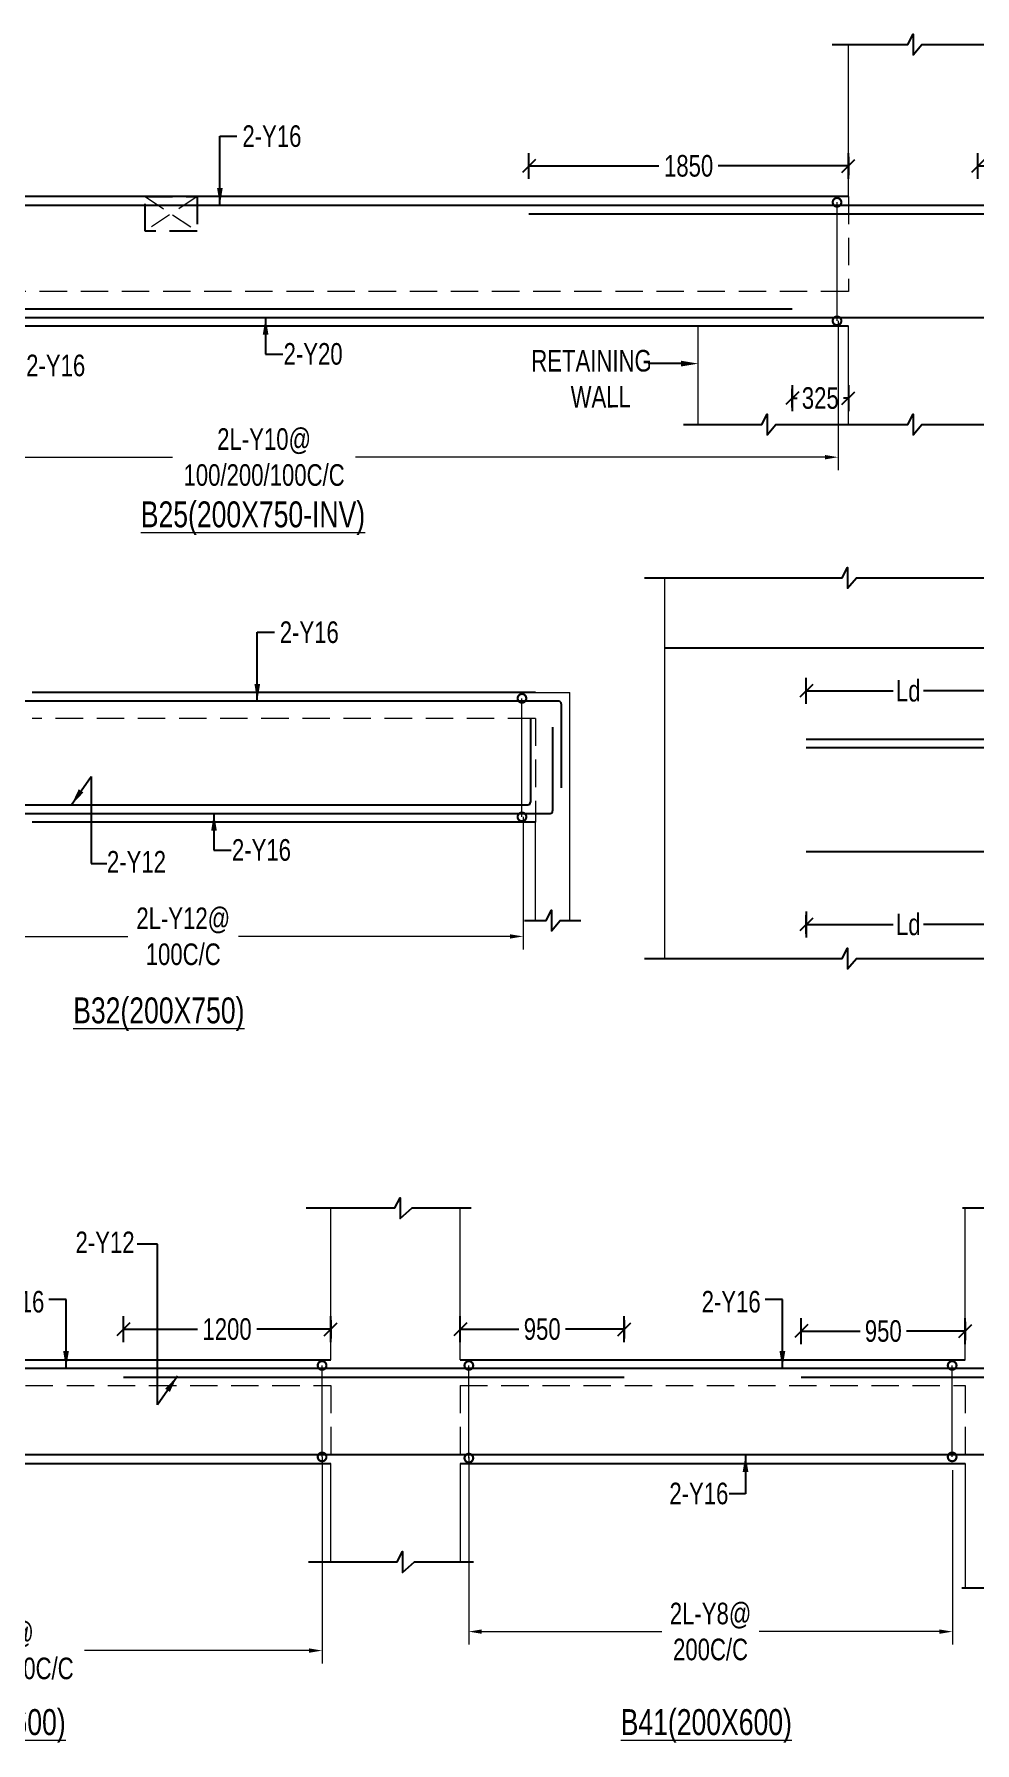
# Model space of a CAD drawing. Header units: millimetres. Extents: x 39642 to 122100, y 15829 to 56435.
# Drawn here: x 68215 to 73662, y 26435 to 36333 of the extents above; entities that cross this region are included whole.
import ezdxf

# ---------------------------------------------------------------- set-up
doc = ezdxf.new("R2010")
doc.units = ezdxf.units.MM
for name, pattern in [('CONTINOUS', [0]), ('CONTINU', [0]), ('HIDDEN', [9.525, 6.35, -3.175])]:
    doc.linetypes.add(name, pattern=pattern)
for name, color, linetype in [('-S-ARROW', 253, 'Continuous'), ('-S-DIM', 251, 'Continuous'), ('-S-MISC', 8, 'Continuous'), ('-STR-BEAM', 7, 'CONTINU'), ('-STR-REINF', 3, 'Continuous'), ('-STR-TEXT', 6, 'Continuous'), ('S- Structural', 5, 'Continuous')]:
    doc.layers.add(name, color=color, linetype=linetype)
for name, color, linetype, lineweight in [('-S-STIRUP', 11, 'Continuous', 9), ('-STR-COLUMN', 5, 'HIDDEN', 13), ('-STR-RF-DIM', 252, 'CONTINOUS', 20), ('Elevation-1', 41, 'Continuous', 20), ('S-BEAM-IDEN', 2, 'Continuous', 9), ('SEC TEXT', 9, 'Continuous', 18), ('SLAB LINE', 254, 'HIDDEN', 20)]:
    doc.layers.add(name, color=color, linetype=linetype, lineweight=lineweight)
doc.styles.add('BEAM-LS', font='romans.shx', dxfattribs={"width": 0.8})
doc.styles.add('EL', font='swisscl.ttf')
doc.styles.add('SOBHA', font='swisscl.ttf')
doc.styles.add('sobha.sed', font='swisscl.ttf')
doc.dimstyles.new('S-50', dxfattribs={"dimscale": 50, "dimtxt": 2.5, "dimasz": 1.25, "dimexe": 1, "dimexo": 1, "dimgap": 0.5, "dimtad": 1, "dimdec": 0, "dimrnd": 0.0005, "dimzin": 0, "dimdsep": 46, "dimtxsty": 'EL', "dimblk": 'ARCHTICK', "dimcen": 0.09, "dimdle": 1.5, "dimclrd": 251, "dimclre": 251, "dimclrt": 6, "dimadec": 0, "dimazin": 0, "dimtfac": 1, "dimtdec": 0, "dimtofl": 0, "dimtmove": 0, "dimatfit": 3, "dimfxl": 2, "dimtolj": 1, "dimtzin": 0, "dimlwd": -1, "dimlwe": -1, "dimarcsym": 0})
doc.dimstyles.new('S-DIM50', dxfattribs={"dimscale": 50, "dimtxt": 2.5, "dimasz": 1.5, "dimexe": 1.5, "dimexo": 1, "dimgap": 0.5, "dimtad": 0, "dimdec": 0, "dimzin": 0, "dimdsep": 46, "dimtxsty": 'SOBHA', "dimcen": 0.09, "dimclrd": 256, "dimclre": 256, "dimclrt": 6, "dimadec": 5, "dimazin": 0, "dimtfac": 1, "dimtdec": 0, "dimtofl": 0, "dimtmove": 0, "dimatfit": 3, "dimfxl": 0.18, "dimtolj": 1, "dimtzin": 0, "dimlwd": -1, "dimlwe": -1, "dimarcsym": 0})
doc.dimstyles.new('STIRUP', dxfattribs={"dimscale": 50, "dimtxt": 2.5, "dimasz": 2.2, "dimexe": 0, "dimexo": 0, "dimgap": 0.5, "dimtad": 0, "dimdec": 0, "dimzin": 0, "dimdsep": 46, "dimtxsty": 'BEAM-LS', "dimblk": 'DOTSMALL', "dimcen": 0.09, "dimclrd": 256, "dimclre": 256, "dimclrt": 256, "dimadec": 5, "dimazin": 0, "dimtfac": 1, "dimtdec": 0, "dimtofl": 0, "dimtmove": 0, "dimatfit": 3, "dimldrblk": 'DOTSMALL', "dimfxl": 0, "dimfxlon": 1, "dimtolj": 1, "dimtzin": 0, "dimlwd": -1, "dimlwe": -1, "dimarcsym": 0})

# ---------------------------------------------------------------- blocks, each defined once
blk = doc.blocks.new('_DotSmall')
at = {"color": 0, "linetype": 'ByBlock', "const_width": 0.5}
blk.add_lwpolyline([(-0.0625, 0, 1), (0.0625, 0, 1)], format="xyb", close=True, dxfattribs=at)
blk = doc.blocks.new('*D129')
at = {"layer": '-S-STIRUP', "ltscale": 100, "transparency": 16777216}
blk.add_line((72864.3, 34672), (72864.3, 35358.7), dxfattribs=at)
at = {"layer": '-S-STIRUP', "linetype": 'CONTINU', "ltscale": 100, "transparency": 16777216, "xscale": 100, "yscale": 100, "zscale": 100}
for p, rotation in [((72864.3, 35358.7), 90), ((72864.3, 34672), 270)]:
    blk.add_blockref('_DotSmall', p, dxfattribs=dict(at, rotation=rotation))
blk = doc.blocks.new('_ArchTick')
at = {"color": 0, "linetype": 'ByBlock', "const_width": 0.15}
blk.add_lwpolyline([(-0.5, -0.5), (0.5, 0.5)], dxfattribs=at)
blk = doc.blocks.new('*D131')
at = {"layer": '-STR-RF-DIM', "transparency": 16777216}
for p, q in [((66222.7, 34671.1), (66222.7, 33807.3)), ((72870.5, 34672), (72870.5, 33807.3)), ((66297.7, 33882.3), (69017, 33882.3)), ((72795.5, 33882.3), (70076.3, 33882.3))]:
    blk.add_line(p, q, dxfattribs=at)
for points in [[(66297.7, 33894.8), (66297.7, 33869.8), (66222.7, 33882.3)], [(72795.5, 33894.8), (72795.5, 33869.8), (72870.5, 33882.3)]]:
    blk.add_solid(points, dxfattribs=at)
at = {"layer": '-STR-RF-DIM', "color": 6, "transparency": 16777216, "insert": (69546.6, 33882.3), "char_height": 125, "attachment_point": 5, "style": 'SOBHA'}
blk.add_mtext('\\A1;2L-Y10@\\P100/200/100C/C', dxfattribs=at)
blk = doc.blocks.new('_Oblique')
at = {"color": 0, "linetype": 'ByBlock', "lineweight": -2}
for p, q in [((-0.5, -0.5), (0.5, 0.5)), ((0, 0.71), (0, -0.71))]:
    blk.add_line(p, q, dxfattribs=at)
blk = doc.blocks.new('*D133')
at = {"layer": '-S-DIM', "transparency": 16777216}
for p, q in [((72604.9, 34299.1), (72604.9, 34149.1)), ((72929.9, 34299.1), (72929.9, 34149.1)), ((72604.9, 34224.1), (72633.3, 34224.1)), ((72929.9, 34224.1), (72901.5, 34224.1))]:
    blk.add_line(p, q, dxfattribs=at)
at = {"layer": '-S-DIM', "transparency": 16777216, "xscale": 75, "yscale": 75, "zscale": 75, "rotation": 180}
blk.add_blockref('_Oblique', (72604.9, 34224.1), dxfattribs=at)
at = {"layer": '-S-DIM', "transparency": 16777216, "xscale": 75, "yscale": 75, "zscale": 75}
blk.add_blockref('_Oblique', (72929.9, 34224.1), dxfattribs=at)
at = {"layer": '-S-DIM', "color": 6, "transparency": 16777216, "insert": (72767.4, 34224.1), "char_height": 125, "attachment_point": 5, "style": 'SOBHA'}
blk.add_mtext('\\A1;325', dxfattribs=at)
blk = doc.blocks.new('*D135')
at = {"layer": '-S-DIM', "transparency": 16777216}
for p, q in [((71079.9, 35494.2), (71079.9, 35644.2)), ((72929.9, 35494.2), (72929.9, 35644.2)), ((71079.9, 35569.2), (71833, 35569.2)), ((72929.9, 35569.2), (72176.8, 35569.2))]:
    blk.add_line(p, q, dxfattribs=at)
at = {"layer": '-S-DIM', "transparency": 16777216, "xscale": 75, "yscale": 75, "zscale": 75, "rotation": 180}
blk.add_blockref('_Oblique', (71079.9, 35569.2), dxfattribs=at)
at = {"layer": '-S-DIM', "transparency": 16777216, "xscale": 75, "yscale": 75, "zscale": 75}
blk.add_blockref('_Oblique', (72929.9, 35569.2), dxfattribs=at)
at = {"layer": '-S-DIM', "color": 6, "transparency": 16777216, "insert": (72004.9, 35569.2), "char_height": 125, "attachment_point": 5, "style": 'SOBHA'}
blk.add_mtext('\\A1;1850', dxfattribs=at)
blk = doc.blocks.new('*D136')
at = {"layer": '-S-DIM', "transparency": 16777216}
for p, q in [((73679.9, 35494.2), (73679.9, 35644.2)), ((74879.9, 35494.2), (74879.9, 35644.2)), ((73679.9, 35569.2), (74108, 35569.2)), ((74879.9, 35569.2), (74451.8, 35569.2))]:
    blk.add_line(p, q, dxfattribs=at)
at = {"layer": '-S-DIM', "transparency": 16777216, "xscale": 75, "yscale": 75, "zscale": 75, "rotation": 180}
blk.add_blockref('_Oblique', (73679.9, 35569.2), dxfattribs=at)
at = {"layer": '-S-DIM', "transparency": 16777216, "xscale": 75, "yscale": 75, "zscale": 75}
blk.add_blockref('_Oblique', (74879.9, 35569.2), dxfattribs=at)
at = {"layer": '-S-DIM', "color": 6, "transparency": 16777216, "insert": (74279.9, 35569.2), "char_height": 125, "attachment_point": 5, "style": 'SOBHA'}
blk.add_mtext('\\A1;1200', dxfattribs=at)
blk = doc.blocks.new('A$Cd5a942ff')
at = {"layer": '-S-ARROW'}
blk.add_lwpolyline([(186.7, 0), (0, 0), (0, 0)], dxfattribs=at)
blk.add_solid([(186.7, -16.7), (286.7, 0), (186.7, 16.7)], dxfattribs=at)
blk = doc.blocks.new('*D162')
at = {"layer": '-STR-RF-DIM', "transparency": 16777216}
for p, q in [((67110.5, 31792.5), (67110.5, 31031.3)), ((71046.1, 31798.7), (71046.1, 31031.3)), ((67185.5, 31106.3), (68757.6, 31106.3)), ((70971.1, 31106.3), (69398.9, 31106.3))]:
    blk.add_line(p, q, dxfattribs=at)
for points in [[(67185.5, 31118.8), (67185.5, 31093.8), (67110.5, 31106.3)], [(70971.1, 31118.8), (70971.1, 31093.8), (71046.1, 31106.3)]]:
    blk.add_solid(points, dxfattribs=at)
at = {"layer": '-STR-RF-DIM', "color": 6, "transparency": 16777216, "insert": (69078.3, 31106.3), "char_height": 125, "attachment_point": 5, "style": 'SOBHA'}
blk.add_mtext('\\A1;2L-Y12@\\P100C/C', dxfattribs=at)
blk = doc.blocks.new('*D163')
at = {"layer": '-S-STIRUP', "ltscale": 100, "transparency": 16777216}
blk.add_line((71039.8, 31798.7), (71039.8, 32485.4), dxfattribs=at)
at = {"layer": '-S-STIRUP', "linetype": 'CONTINU', "ltscale": 100, "transparency": 16777216, "xscale": 100, "yscale": 100, "zscale": 100}
for p, rotation in [((71039.8, 32485.4), 90), ((71039.8, 31798.7), 270)]:
    blk.add_blockref('_DotSmall', p, dxfattribs=dict(at, rotation=rotation))
blk = doc.blocks.new('*D168')
at = {"layer": '-S-DIM', "transparency": 16777216}
for p, q in [((72686.5, 31250.4), (72686.5, 31100.4)), ((73867.1, 31250.4), (73867.1, 31100.4)), ((72686.5, 31175.4), (73189.1, 31175.4)), ((73867.1, 31175.4), (73364.5, 31175.4))]:
    blk.add_line(p, q, dxfattribs=at)
at = {"layer": '-S-DIM', "transparency": 16777216, "xscale": 75, "yscale": 75, "zscale": 75, "rotation": 180}
blk.add_blockref('_Oblique', (72686.5, 31175.4), dxfattribs=at)
at = {"layer": '-S-DIM', "transparency": 16777216, "xscale": 75, "yscale": 75, "zscale": 75}
blk.add_blockref('_Oblique', (73867.1, 31175.4), dxfattribs=at)
at = {"layer": '-S-DIM', "color": 6, "transparency": 16777216, "insert": (73276.8, 31175.4), "char_height": 125, "width": 381.833, "attachment_point": 5, "style": 'SOBHA'}
blk.add_mtext('\\A1;Ld', dxfattribs=at)
blk = doc.blocks.new('*D184')
at = {"layer": '-S-DIM', "transparency": 16777216}
for p, q in [((72686, 32453.8), (72686, 32603.8)), ((73867.1, 32453.8), (73867.1, 32603.8)), ((72686, 32528.8), (73188.9, 32528.8)), ((73867.1, 32528.8), (73364.3, 32528.8))]:
    blk.add_line(p, q, dxfattribs=at)
at = {"layer": '-S-DIM', "transparency": 16777216, "xscale": 75, "yscale": 75, "zscale": 75, "rotation": 180}
blk.add_blockref('_Oblique', (72686, 32528.8), dxfattribs=at)
at = {"layer": '-S-DIM', "transparency": 16777216, "xscale": 75, "yscale": 75, "zscale": 75}
blk.add_blockref('_Oblique', (73867.1, 32528.8), dxfattribs=at)
at = {"layer": '-S-DIM', "color": 6, "transparency": 16777216, "insert": (73276.6, 32528.8), "char_height": 125, "width": 381.833, "attachment_point": 5, "style": 'SOBHA'}
blk.add_mtext('\\A1;Ld', dxfattribs=at)
blk = doc.blocks.new('*D194')
at = {"layer": '-S-DIM', "transparency": 16777216}
for p, q in [((70682.1, 28756.1), (70682.1, 28906.1)), ((71632.1, 28756.1), (71632.1, 28906.1)), ((70682.1, 28831.1), (71022.6, 28831.1)), ((71632.1, 28831.1), (71291.5, 28831.1))]:
    blk.add_line(p, q, dxfattribs=at)
at = {"layer": '-S-DIM', "transparency": 16777216, "xscale": 75, "yscale": 75, "zscale": 75, "rotation": 180}
blk.add_blockref('_Oblique', (70682.1, 28831.1), dxfattribs=at)
at = {"layer": '-S-DIM', "transparency": 16777216, "xscale": 75, "yscale": 75, "zscale": 75}
blk.add_blockref('_Oblique', (71632.1, 28831.1), dxfattribs=at)
at = {"layer": '-S-DIM', "color": 6, "transparency": 16777216, "insert": (71157.1, 28831.1), "char_height": 125, "attachment_point": 5, "style": 'SOBHA'}
blk.add_mtext('\\A1;950', dxfattribs=at)
blk = doc.blocks.new('*D195')
at = {"layer": '-S-STIRUP', "ltscale": 100, "transparency": 16777216}
blk.add_line((70732.1, 28084.4), (70732.1, 28621.1), dxfattribs=at)
at = {"layer": '-S-STIRUP', "linetype": 'CONTINU', "ltscale": 100, "transparency": 16777216, "xscale": 100, "yscale": 100, "zscale": 100}
for p, rotation in [((70732.1, 28621.1), 90), ((70732.1, 28084.4), 270)]:
    blk.add_blockref('_DotSmall', p, dxfattribs=dict(at, rotation=rotation))
blk = doc.blocks.new('*D196')
at = {"layer": '-S-STIRUP', "ltscale": 100, "transparency": 16777216}
blk.add_line((73531, 28091.2), (73531, 28621.1), dxfattribs=at)
at = {"layer": '-S-STIRUP', "linetype": 'CONTINU', "ltscale": 100, "transparency": 16777216, "xscale": 100, "yscale": 100, "zscale": 100}
for p, rotation in [((73531, 28621.1), 90), ((73531, 28091.2), 270)]:
    blk.add_blockref('_DotSmall', p, dxfattribs=dict(at, rotation=rotation))
blk = doc.blocks.new('*D197')
at = {"layer": '-STR-RF-DIM', "transparency": 16777216}
for p, q in [((70731.2, 28090.6), (70731.2, 27004.3)), ((73532.7, 28015.3), (73532.7, 27004.3)), ((70806.2, 27079.3), (71850.5, 27079.3)), ((73457.7, 27079.3), (72413.4, 27079.3))]:
    blk.add_line(p, q, dxfattribs=at)
for points in [[(70806.2, 27091.8), (70806.2, 27066.8), (70731.2, 27079.3)], [(73457.7, 27091.8), (73457.7, 27066.8), (73532.7, 27079.3)]]:
    blk.add_solid(points, dxfattribs=at)
at = {"layer": '-STR-RF-DIM', "color": 6, "transparency": 16777216, "insert": (72131.9, 27079.3), "char_height": 125, "attachment_point": 5, "style": 'SOBHA'}
blk.add_mtext('\\A1;2L-Y8@\\P200C/C', dxfattribs=at)
blk = doc.blocks.new('*D198')
at = {"layer": '-S-DIM', "transparency": 16777216}
for p, q in [((68732.1, 28756.1), (68732.1, 28906.1)), ((69932.1, 28756.1), (69932.1, 28906.1)), ((68732.1, 28831.1), (69160.2, 28831.1)), ((69932.1, 28831.1), (69504, 28831.1))]:
    blk.add_line(p, q, dxfattribs=at)
at = {"layer": '-S-DIM', "transparency": 16777216, "xscale": 75, "yscale": 75, "zscale": 75, "rotation": 180}
blk.add_blockref('_Oblique', (68732.1, 28831.1), dxfattribs=at)
at = {"layer": '-S-DIM', "transparency": 16777216, "xscale": 75, "yscale": 75, "zscale": 75}
blk.add_blockref('_Oblique', (69932.1, 28831.1), dxfattribs=at)
at = {"layer": '-S-DIM', "color": 6, "transparency": 16777216, "insert": (69332.1, 28831.1), "char_height": 125, "attachment_point": 5, "style": 'SOBHA'}
blk.add_mtext('\\A1;1200', dxfattribs=at)
blk = doc.blocks.new('*D200')
at = {"layer": '-STR-RF-DIM', "transparency": 16777216}
for p, q in [((66072.1, 28084.9), (66072.1, 26894.5)), ((69882.2, 28091.2), (69882.2, 26894.5)), ((66147.1, 26969.5), (67447.5, 26969.5)), ((69807.2, 26969.5), (68506.8, 26969.5))]:
    blk.add_line(p, q, dxfattribs=at)
for points in [[(66147.1, 26982), (66147.1, 26957), (66072.1, 26969.5)], [(69807.2, 26982), (69807.2, 26957), (69882.2, 26969.5)]]:
    blk.add_solid(points, dxfattribs=at)
at = {"layer": '-STR-RF-DIM', "color": 6, "transparency": 16777216, "insert": (67977.2, 26969.5), "char_height": 125, "attachment_point": 5, "style": 'SOBHA'}
blk.add_mtext('\\A1;2L-Y8@\\P150/200/150C/C', dxfattribs=at)
blk = doc.blocks.new('*D217')
at = {"layer": '-S-DIM', "transparency": 16777216}
for p, q in [((72657.1, 28745), (72657.1, 28895)), ((72657.1, 28820), (72997.7, 28820)), ((73607.1, 28820), (73266.5, 28820)), ((73607.1, 28745), (73607.1, 28895))]:
    blk.add_line(p, q, dxfattribs=at)
at = {"layer": '-S-DIM', "transparency": 16777216, "xscale": 75, "yscale": 75, "zscale": 75, "rotation": 180}
blk.add_blockref('_Oblique', (72657.1, 28820), dxfattribs=at)
at = {"layer": '-S-DIM', "transparency": 16777216, "xscale": 75, "yscale": 75, "zscale": 75}
blk.add_blockref('_Oblique', (73607.1, 28820), dxfattribs=at)
at = {"layer": '-S-DIM', "color": 6, "transparency": 16777216, "insert": (73132.1, 28820), "char_height": 125, "attachment_point": 5, "style": 'SOBHA'}
blk.add_mtext('\\A1;950', dxfattribs=at)
blk = doc.blocks.new('*D219')
at = {"layer": '-S-STIRUP', "ltscale": 100, "transparency": 16777216}
blk.add_line((69882.2, 28091.2), (69882.2, 28621.1), dxfattribs=at)
at = {"layer": '-S-STIRUP', "linetype": 'CONTINU', "ltscale": 100, "transparency": 16777216, "xscale": 100, "yscale": 100, "zscale": 100}
for p, rotation in [((69882.2, 28621.1), 90), ((69882.2, 28091.2), 270)]:
    blk.add_blockref('_DotSmall', p, dxfattribs=dict(at, rotation=rotation))

msp = doc.modelspace()

# ---------------------------------------------------------------- linework, layer by layer
at = {"layer": '-S-MISC', "linetype": 'ByBlock', "ltscale": 1000, "elevation": 0}
for points in [[(72835.5, 36272.6), (73274.8, 36272.9), (73305.7, 36332.6), (73305.7, 36212.4), (73355.5, 36272.9), (73766.8, 36272.9)], [(71974.9, 34071.8), (72429.7, 34072), (72460.6, 34131.7), (72460.6, 34011.5), (72510.4, 34072), (72929.9, 34070.8)], [(72835.5, 34071.7), (73274.8, 34072), (73305.7, 34131.7), (73305.7, 34011.5), (73355.5, 34072), (73766.8, 34072)], [(71749.6, 33183.9), (72893.6, 33183.9), (72924.5, 33243.6), (72924.5, 33123.4), (72976.3, 33183.9), (73922.3, 33183.9)], [(71054.1, 31198.7), (71180.2, 31198.7), (71211.1, 31258.4), (71211.1, 31138.2), (71261, 31198.7), (71380.9, 31198.7)], [(71749.6, 30978.7), (72893.6, 30978.7), (72924.5, 31038.4), (72924.5, 30918.2), (72976.3, 30978.7), (73922.3, 30978.7)], [(69790.6, 29533.2), (70303.1, 29533.2), (70334, 29592.8), (70334, 29472.7), (70404.4, 29533.2), (70745.2, 29533.2)], [(73590.3, 29533.2), (73978.6, 29533.2), (74009.5, 29592.8), (74009.5, 29472.7), (74079.8, 29533.2), (74538.6, 29533.2)], [(69804.4, 27483.2), (70316.9, 27483.2), (70347.8, 27542.8), (70347.8, 27422.7), (70418.2, 27483.2), (70759, 27483.2)], [(73587.7, 27333.2), (73978.6, 27333.2), (74009.5, 27392.8), (74009.5, 27272.7), (74079.8, 27333.2), (74511.4, 27333.2)]]:
    msp.add_lwpolyline(points, dxfattribs=at)
at = {"layer": '-STR-BEAM'}
for p, q in [((72929.9, 35391.7, 0), (66138.7, 35391.7, 0)), ((72929.9, 34641.7, 0), (66138.7, 34641.7, 0)), ((71117.6, 32518.4, 0), (68202.6, 32518.4, 0)), ((71117.6, 31768.4, 0), (68202.6, 31768.4, 0)), ((66022.1, 28654.1, 0), (69932.1, 28654.1, 0)), ((70682.1, 28654.1, 0), (73607.1, 28654.1, 0)), ((66022.1, 28054.1, 0), (69932.1, 28054.1, 0)), ((70682.1, 28054.1, 0), (73607.1, 28054.1, 0))]:
    msp.add_line(p, q, dxfattribs=at)
at = {"layer": '-STR-BEAM', "linetype": 'HIDDEN', "ltscale": 25, "elevation": 0}
msp.add_lwpolyline([(68857.9, 35391.7), (69158.2, 35391.7), (69158.2, 35191.6), (68857.9, 35191.6), (68857.9, 35391.7)], dxfattribs=at)
at = {"layer": '-STR-COLUMN', "linetype": 'Continuous', "ltscale": 10}
for p, q in [((72929.9, 35391.7, 0), (72929.9, 36271.7, 0)), ((72061.1, 34070.8, 0), (72061.1, 34641.7, 0)), ((72061.1, 34641.7, 0), (72929.9, 34641.7, 0)), ((72929.9, 34070.8, 0), (72929.9, 34641.7, 0)), ((71867.1, 30977.5), (71867.1, 33183.9, 0)), ((71117.6, 32518.4, 0), (71317.6, 32518.4, 0)), ((71317.6, 31197.5, 0), (71317.6, 32518.4, 0)), ((71117.6, 31197.5, 0), (71117.6, 31768.4, 0)), ((69932.1, 28654.1, 0), (69932.1, 29533.2, 0)), ((70682.1, 28654.1, 0), (70682.1, 29533.2, 0)), ((73607.1, 28654.1, 0), (73607.1, 29533.2, 0)), ((69932.1, 27483.2, 0), (69932.1, 28054.1, 0)), ((70682.1, 28054.1, 0), (70682.1, 27483.2, 0)), ((73607.1, 28054.1, 0), (73607.1, 27333.2, 0))]:
    msp.add_line(p, q, dxfattribs=at)
at = {"layer": '-STR-REINF', "ltscale": 10}
for p, q in [((66003.7, 35341.7, 0), (82454.1, 35341.7, 0)), ((71079.9, 35291.7, 0), (74879.9, 35291.7, 0)), ((66738.7, 34741.7, 0), (72604.9, 34741.7, 0)), ((66053.7, 34691.7, 0), (82403.5, 34691.7, 0)), ((71252.7, 32468.4, 0), (61332.5, 32468.4, 0)), ((71089.4, 32369.1, -178586.6), (71089.4, 31883.4, -178586.6)), ((71267.6, 32453.4, 0), (71267.6, 31967.8, 0)), ((71217.2, 32319.1, 0), (71217.2, 31833.4, 0)), ((72686, 32248.4, 0), (78167.2, 32248.4, 0)), ((74917.3, 32198.4, 0), (72686, 32198.4, 0)), ((64506.4, 31818.4, 0), (71202.2, 31818.4, 0)), ((67379.8, 31868.3, -178586.6), (71074.4, 31868.4, -178586.6)), ((72686, 31598.4, 0), (78116.6, 31598.4, 0)), ((68732.1, 28553.6, 0), (71632.1, 28553.6, 0)), ((72657.1, 28553.6, 0), (78087.1, 28553.6, 0)), ((70682.1, 28104.1, 0), (57726.8, 28104.1, 0)), ((74307.1, 28104.1, 0), (69982.1, 28104.1, 0))]:
    msp.add_line(p, q, dxfattribs=at)
for centre, start, end in [((71252.6, 32453.4, 0), 0, 90), ((71074.4, 31883.4, -178586.6), 270, 0), ((71202.2, 31833.4, 0), 270, 0)]:
    msp.add_arc(centre, 15, start, end, dxfattribs=at)
msp.add_rational_spline([(78187.1, 28083, 0), (78187.1, 28421.3, 0), (78187.1, 28589.1, 0), (78187.1, 28604.1, 0), (78172.1, 28604.1, 0), (75816.5, 28604.1, 0), (57677.1, 28604.1, 0), (57662.1, 28604.1, 0), (57662.1, 28589.1, 0), (57662.1, 28421.3, 0), (57662.1, 28063.7, 0)], [1, 1, 1, 0.707106781187, 1, 1, 1, 0.707106781187, 1, 1, 1], degree=2, knots=[0, 0, 0, 1, 1, 2.570796, 2.570796, 3.570796, 3.570796, 5.141593, 5.141593, 6.141593, 6.141593, 6.141593], dxfattribs=at)
at = {"layer": 'S- Structural', "ltscale": 20, "elevation": 0}
msp.add_lwpolyline([(71867.1, 32777.1), (73867.1, 32777.1)], dxfattribs=at)
at = {"layer": 'S-BEAM-IDEN', "color": 9, "linetype": 'HIDDEN', "ltscale": 20}
for p, q in [((68857.6, 35391.5, 0), (69158.5, 35191.9, 0)), ((69158.2, 35391.7, 0), (68857.9, 35191.8, 0))]:
    msp.add_line(p, q, dxfattribs=at)
at = {"layer": 'SLAB LINE', "linetype": 'HIDDEN', "ltscale": 25}
for p, q in [((72929.9, 35391.7, 0), (72929.9, 34841.7, 0)), ((72929.9, 34841.7, 0), (66138.7, 34841.7, 0)), ((71117.6, 32368.4, 0), (68202.6, 32368.4, 0)), ((71117.6, 32368.4, 0), (71117.6, 31768.4, 0)), ((66022.1, 28504.1, 0), (69932.1, 28504.1, 0)), ((69932.1, 28504.1, 0), (69932.1, 28054.1, 0)), ((70682.1, 28504.1, 0), (73607.1, 28504.1, 0)), ((70682.1, 28504.1, 0), (70682.1, 28054.1, 0)), ((73607.1, 28504.1, 0), (73607.1, 28054.1, 0))]:
    msp.add_line(p, q, dxfattribs=at)

# ---------------------------------------------------------------- block references
at = {"layer": 'Elevation-1', "color": 6, "ltscale": 20}
msp.add_blockref('A$Cd5a942ff', (71774.4, 34424.3, 0), dxfattribs=at)

# ---------------------------------------------------------------- texts
at = {"layer": '-STR-TEXT', "color": 6, "char_height": 125, "style": 'SOBHA'}
for s, insert, attachment_point in [('\\A1;2-Y16', (69420.9, 35804.7, 0), 1), ('\\A1;2-Y16', (69637.3, 32930.9, 0), 1), ('\\A1;2-Y12', (68796.5, 29271.7, 178586.6), 9), ('\\A1;2-Y16', (68273.9, 29053.1, 0), 3), ('\\A1;2-Y16', (72422.2, 29053.1, 0), 3)]:
    msp.add_mtext(s, dxfattribs=dict(at, insert=insert, attachment_point=attachment_point))
for s, insert, width, attachment_point in [('\\A1;2-Y20', (69659.4, 34416.5, 0), 281.386, 7), ('\\A1;2-Y16', (68168.9, 34349.5, 178586.6), 281.386, 7), ('\\A1;2-Y16', (69360.3, 31543.1, 0), 281.386, 7), ('\\A1;2-Y12', (68636.5, 31476.2, 0), 281.386, 7), ('\\A1;2-Y16', (72235.1, 27815.4, 0), 696.385, 9)]:
    msp.add_mtext(s, dxfattribs=dict(at, insert=insert, width=width, attachment_point=attachment_point))
at = {"layer": 'SEC TEXT', "color": 1, "linetype": 'ByBlock', "style": 'sobha.sed'}
for s, rotation, p in [('%%UB25(200X750-INV)', 359.98928, (68832.6, 33476.2, 0)), ('%%UB32(200X750)', 359.98928, (68441.2, 30602.9, 0)), ('%%UB40(200X600)', 0.01072, (67406.1, 26480.3, 0)), ('%%UB41(200X600)', 0.01072, (71611.5, 26480.3, 0))]:
    msp.add_text(s, height=150, rotation=rotation, dxfattribs=at).set_placement(p)
at = {"layer": 'SEC TEXT', "color": 1, "linetype": 'ByBlock', "insert": (71700.2, 34503.5, 0), "char_height": 125, "attachment_point": 3, "rotation": 0.01072, "style": 'sobha.sed'}
msp.add_mtext_dynamic_manual_height_columns('\\pxqc;RETAINING    WALL', width=515.248, gutter_width=1750, heights=[0], dxfattribs=at)

# ---------------------------------------------------------------- dimensions: what is measured, and where the dimension line sits
at = {"layer": '-S-DIM'}
for base, p1, p2, picture, middle in [((71079.9, 35569.2), (72929.9, 35391.7, 0), (71079.9, 35291.7, 0), '*D135', (72004.9, 35569.2)), ((73607.1, 28820, 0), (72657.1, 28553.6, 0), (73607.1, 28654.1, 0), '*D217', (73132.1, 28820, 0))]:
    dim = msp.add_linear_dim(base=base, p1=p1, p2=p2, dimstyle='S-DIM50', override={"dimscale": 1, "dimtxt": 125, "dimasz": 75, "dimexe": 75, "dimexo": 0, "dimgap": 25, "dimblk1": 'Oblique', "dimblk2": 'Oblique', "dimsah": 1, "dimcen": 4.5, "dimfxl": 75, "dimfxlon": 1}, dxfattribs=at)
    dim.commit()
    dim.dimension.update_dxf_attribs({"geometry": picture, "text_midpoint": middle})
for base, p1, p2, picture, middle in [((74879.9, 35569.2), (73679.9, 35391.7, 0), (74879.9, 35291.7, 0), '*D136', (74279.9, 35569.2)), ((72604.9, 34224.1, 0), (72929.9, 34641.7, 0), (72604.9, 34741.7, 0), '*D133', (72767.4, 34224.1, 0)), ((68732.1, 28831.1, 0), (69932.1, 28654.1, 0), (68732.1, 28553.6, 0), '*D198', (69332.1, 28831.1, 0)), ((70682.1, 28831.1, 0), (71632.1, 28553.6, 0), (70682.1, 28654.1, 0), '*D194', (71157.1, 28831.1, 0))]:
    dim = msp.add_linear_dim(base=base, p1=p1, p2=p2, angle=180, dimstyle='S-DIM50', override={"dimscale": 1, "dimtxt": 125, "dimasz": 75, "dimexe": 75, "dimexo": 0, "dimgap": 25, "dimblk1": 'Oblique', "dimblk2": 'Oblique', "dimsah": 1, "dimcen": 4.5, "dimfxl": 75, "dimfxlon": 1}, dxfattribs=at)
    dim.commit()
    dim.dimension.update_dxf_attribs({"geometry": picture, "text_midpoint": middle})
for base, p1, p2, picture, middle in [((72686, 32528.8, 0), (73867.1, 32298.4), (72686, 32248.4, 0), '*D184', (73276.6, 32528.8, 0)), ((72686.5, 31175.4, 0), (73867.1, 31548.4, 0), (72686.5, 31598.4, 0), '*D168', (73276.8, 31175.4, 0))]:
    dim = msp.add_linear_dim(base=base, p1=p1, p2=p2, angle=180, text='Ld', dimstyle='S-DIM50', override={"dimscale": 1, "dimtxt": 125, "dimasz": 75, "dimexe": 75, "dimexo": 0, "dimgap": 25, "dimblk1": 'Oblique', "dimblk2": 'Oblique', "dimsah": 1, "dimcen": 4.5, "dimfxl": 75, "dimfxlon": 1}, dxfattribs=at)
    dim.commit()
    dim.dimension.update_dxf_attribs({"geometry": picture, "text_midpoint": middle})
at = {"layer": '-S-STIRUP', "linetype": 'CONTINU', "ltscale": 100}
for base, p1, p2, picture, middle in [((72864.3, 35358.7, 357279.2), (72864.3, 34672, 357279.2), (72864.3, 35358.7, 357279.2), '*D129', (72864.3, 35015.4, 357279.2)), ((71039.8, 32485.4, 178586.6), (71039.8, 31798.7, 178586.6), (71039.8, 32485.4, 178586.6), '*D163', (71039.8, 32142.1, 178586.6)), ((69882.2, 28621.1, 178586.6), (69882.2, 28091.2, 178586.6), (69882.2, 28621.1, 178586.6), '*D219', (69882.2, 28356.1, 178586.6)), ((70732.1, 28621.1, 0), (70732.1, 28084.4, 0), (70732.1, 28621.1, 0), '*D195', (70732.1, 28352.7, 0)), ((73531, 28621.1, 178586.6), (73531, 28091.2, 178586.6), (73531, 28621.1, 178586.6), '*D196', (73531, 28356.1, 178586.6))]:
    dim = msp.add_linear_dim(base=base, p1=p1, p2=p2, angle=90, text=' ', dimstyle='STIRUP', override={"dimasz": 2}, dxfattribs=at)
    dim.commit()
    dim.dimension.update_dxf_attribs({"geometry": picture, "text_midpoint": middle})
at = {"layer": '-STR-RF-DIM'}
for base, p1, p2, text, picture, middle in [((72870.5, 33882.3, 178586.6), (66222.7, 34671.1, 178586.6), (72870.5, 34672, 357279.2), '2L-Y10@\\P100/200/100C/C', '*D131', (69546.6, 33882.3, 178586.6)), ((71046.1, 31106.3, 178586.6), (67110.5, 31792.5, 178586.6), (71046.1, 31798.7, 178586.6), '2L-Y12@\\P100C/C', '*D162', (69078.3, 31106.3, 178586.6))]:
    dim = msp.add_linear_dim(base=base, p1=p1, p2=p2, text=text, dimstyle='S-DIM50', override={"dimscale": 1, "dimtxt": 125, "dimasz": 75, "dimexe": 75, "dimexo": 0, "dimgap": 25, "dimsah": 1, "dimcen": 4.5, "dimfxl": 75}, dxfattribs=at)
    dim.commit()
    dim.dimension.update_dxf_attribs({"geometry": picture, "text_midpoint": middle})
for base, p1, p2, text, picture, middle in [((66072.1, 26969.5, 178586.6), (69882.2, 28091.2, 178586.6), (66072.1, 28084.9, 0), '2L-Y8@\\P150/200/150C/C', '*D200', (67977.2, 26969.5, 178586.6)), ((70731.2, 27079.3, 178586.6), (73532.7, 28015.3, 178586.6), (70731.2, 28090.6, 0), '2L-Y8@\\P200C/C', '*D197', (72131.9, 27079.3, 178586.6))]:
    dim = msp.add_linear_dim(base=base, p1=p1, p2=p2, angle=180, text=text, dimstyle='S-DIM50', override={"dimscale": 1, "dimtxt": 125, "dimasz": 75, "dimexe": 75, "dimexo": 0, "dimgap": 25, "dimsah": 1, "dimcen": 4.5, "dimfxl": 75}, dxfattribs=at)
    dim.commit()
    dim.dimension.update_dxf_attribs({"geometry": picture, "text_midpoint": middle})

# ---------------------------------------------------------------- leaders
at = {"layer": '-S-ARROW'}
for points in [[(69290.6, 35341.7, 0), (69290.6, 35742.2, 0), (69389.6, 35742.2, 0)], [(69507, 32468.4, 0), (69507, 32868.4, 0), (69606, 32868.4, 0)], [(68429.7, 31867.1, 0), (68545.1, 32033.6, 0), (68545.1, 31529.2, 0), (68636.5, 31529.2, 0)], [(69044.1, 28559.2, 0), (68928.7, 28392.7, 0), (68928.7, 29324.1, 0), (68810.7, 29324.1, 0)], [(68399.6, 28604.1, 0), (68399.6, 29004.1, 0), (68300.5, 29004.1, 0)], [(72547.9, 28604.1, 0), (72547.9, 29004.1, 0), (72448.9, 29004.1, 0)]]:
    msp.add_leader(points, dimstyle='S-50', override={"dimasz": 2, "dimgap": 0.1, "dimtad": 0}, dxfattribs=at)
at = {"layer": '-S-ARROW', "annotation_type": 0, "has_hookline": 1, "hookline_direction": 1, "text_width": 353.5}
for points in [[(69555.3, 34691.7, 0), (69555.3, 34479, 0), (69654.4, 34479, 0)], [(69256.3, 31818.4, 0), (69256.3, 31605.6, 0), (69355.3, 31605.6, 0)], [(72334.5, 28104.1, 0), (72334.5, 27877.9, 0), (72240.1, 27877.9, 0)]]:
    msp.add_leader(points, dimstyle='S-50', override={"dimasz": 2, "dimgap": 0.1, "dimtad": 0}, dxfattribs=at)

doc.saveas('drawing.dxf')
